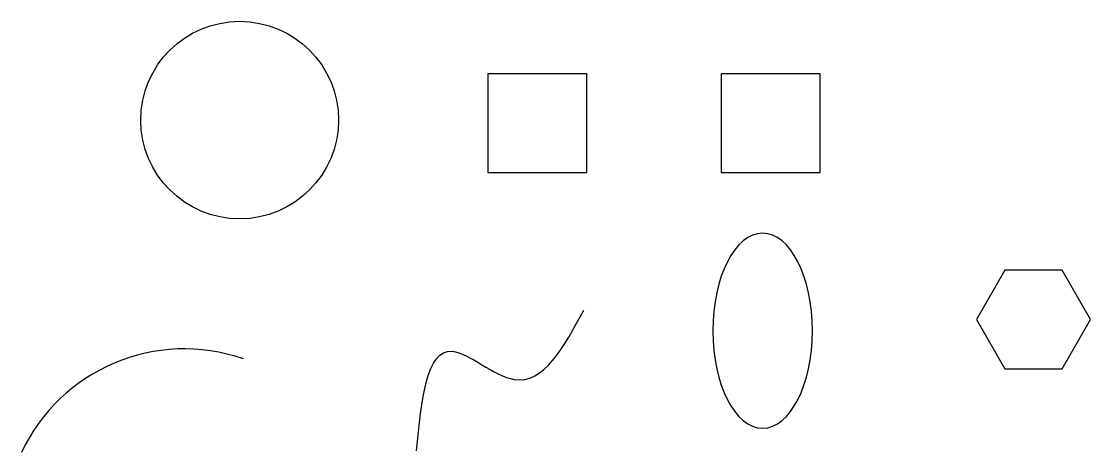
# Model space of a CAD drawing. Header units: millimetres. Extents: x 2244 to 2460, y 862 to 949.
import ezdxf

# ---------------------------------------------------------------- set-up
doc = ezdxf.new("R2010")
doc.units = ezdxf.units.MM
doc.layers.add('Contorno', color=7, linetype='Continuous', lineweight=30)

msp = doc.modelspace()

# ---------------------------------------------------------------- linework, layer by layer
at = {"layer": 'Contorno'}
for p, q in [((2405.56, 938.49), (2385.56, 938.49)), ((2385.56, 938.49), (2385.56, 918.49)), ((2405.56, 918.49), (2405.56, 938.49)), ((2385.56, 918.49), (2405.56, 918.49))]:
    msp.add_line(p, q, dxfattribs=at)
for points in [[(2338.39, 918.49), (2358.39, 918.49), (2358.39, 938.49), (2338.39, 938.49)], [(2442.92, 898.76), (2437.15, 888.76), (2442.92, 878.76), (2454.47, 878.76), (2460.24, 888.76), (2454.47, 898.76)]]:
    msp.add_lwpolyline(points, close=True, dxfattribs=at)
msp.add_circle((2288.18, 929.13), 20, dxfattribs=at)
msp.add_arc((2277, 846.46), 36.34, 70.8259, 155.0477, dxfattribs=at)
msp.add_ellipse((2393.92, 886.48), major_axis=(0, -19.75), ratio=0.510284, start_param=-1.570796, end_param=4.712389, dxfattribs=at)
msp.add_spline([(2323.93, 862.17), (2331.16, 882.31), (2343.71, 876.61), (2357.77, 890.67)], degree=3, dxfattribs=at)

doc.saveas('drawing.dxf')
